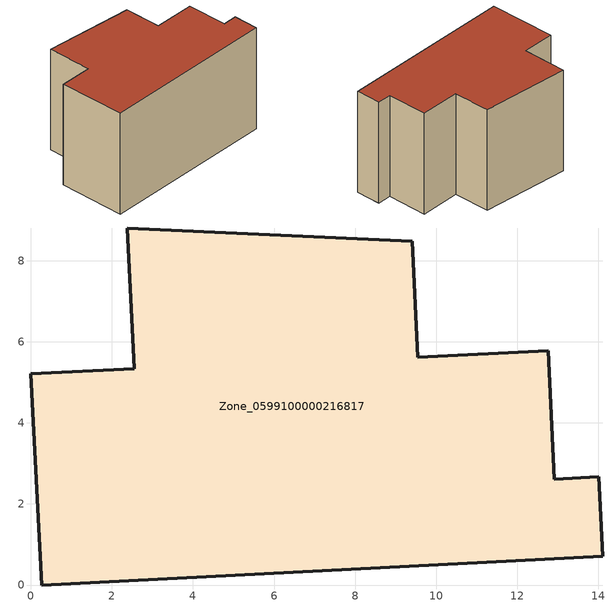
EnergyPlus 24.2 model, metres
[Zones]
Zone_0599100000216817
 floor ground (C_G): 0,5.21 2.55,5.34 2.37,8.81 9.41,8.49 9.55,5.63 12.77,5.79 12.92,2.61 14.02,2.68 14.11,0.71 0.26,0 z0
 wall outside (C_F): 0.26,0 14.11,0.71 14.02,2.68 12.92,2.61 12.77,5.79 9.55,5.63 9.41,8.49 2.37,8.81 2.55,5.34 0,5.21 0.26,0 z0:8.32
 roof outside (C_R): 2.55,5.34 0,5.21 0.26,0 14.11,0.71 14.02,2.68 12.92,2.61 12.77,5.79 9.55,5.63 9.41,8.49 2.37,8.81 z8.32
[BUILDING]
Pand.0599100000216817: North Axis=0; Terrain=City; Loads Convergence Tolerance Value=0.04; Temperature Convergence Tolerance Value=0.4; Solar Distribution=FullExterior; Maximum Number of Warmup Days=25; Minimum Number of Warmup Days=1
[Site:Location]
Rotterdam.The.Hague.AP_ZH_NLD Design_Conditions: Latitude=51.96; Longitude=4.45; Time Zone=1; Elevation=-4.5
[SITE:GROUNDTEMPERATURE:BUILDINGSURFACE]
18, 18, 18, 18, 18, 18, 18, 18, 18, 18, 18, 18
[MATERIAL] Thermal Absorptance=0.9; Solar Absorptance=0.7; Visible Absorptance=0.7
Name | Roughness | Thickness | Conductivity | Density | Specific Heat
G.TC.1946-1964 | MediumSmooth | 0.15 | 1 | 540 | 1210
F.TC.1946-1964 | Rough | 0.3 | 0.857143 | 1920 | 840
R.TC.1946-1964 | MediumRough | 0.2 | 0.235294 | 1500 | 1000
[CONSTRUCTION]
C_G: G.TC.1946-1964
C_F: F.TC.1946-1964
C_R: R.TC.1946-1964
[ZONE]
Zone_0599100000216817: Type=1; Multiplier=1; Ceiling Height=Autocalculate; Volume=Autocalculate; Floor Area=autocalculate; Part of Total Floor Area=Yes
[ZONEINFILTRATION:DESIGNFLOWRATE]
Infil_Zone_0599100000216817: Zone or ZoneList or Space or SpaceList=Zone_0599100000216817; Schedule=AlwaysOn; Design Flow Rate Calculation Method=Flow/Area; Flow Rate per Floor Area=0.003; Constant Term Coefficient=1; Temperature Term Coefficient=0; Velocity Term Coefficient=0; Velocity Squared Term Coefficient=0
[HVACTEMPLATE:ZONE:IDEALLOADSAIRSYSTEM]
Zone_0599100000216817: Maximum Heating Supply Air Temperature=50; Minimum Cooling Supply Air Temperature=13; Maximum Heating Supply Air Humidity Ratio=0.0156; Minimum Cooling Supply Air Humidity Ratio=0.0077; Heating Limit=NoLimit; Cooling Limit=NoLimit; Dehumidification Control Type=ConstantSensibleHeatRatio; Cooling Sensible Heat Ratio=0.7; Dehumidification Setpoint=60; Humidification Control Type=None; Humidification Setpoint=30; Outdoor Air Method=None; Outdoor Air Flow Rate per Person=0.00944; Outdoor Air Flow Rate per Zone Floor Area=0; Outdoor Air Flow Rate per Zone=0; Demand Controlled Ventilation Type=None; Outdoor Air Economizer Type=NoEconomizer; Heat Recovery Type=None; Sensible Heat Recovery Effectiveness=0.7; Latent Heat Recovery Effectiveness=0.65
[ZONECONTROL:THERMOSTAT]
ThermostatControl_Zone_0599100000216817: Zone or ZoneList=Zone_0599100000216817; Control Type Schedule=DualSetpointControlType; Control 1=Thermostat_Zone_0599100000216817; Temperature Difference Between Cutout And Setpoint=0
[THERMOSTATSETPOINT:DUALSETPOINT]
Thermostat_Zone_0599100000216817: Heating Setpoint Temperature Schedule=HeatingSetpoint_Zone_0599100000216817; Cooling Setpoint Temperature Schedule=CoolingSetpoint_Zone_0599100000216817
[SCHEDULE:COMPACT]
HeatingSetpoint_Zone_0599100000216817: Through: 12/31, For: AllDays, Until: 24:00, 21
CoolingSetpoint_Zone_0599100000216817: Through: 12/31, For: AllDays, Until: 24:00, 24
DualSetpointControlType: Through: 12/31, For: AllDays, Until: 24:00, 4
AlwaysOn: Through: 12/31, For: AllDays, Until: 24:00, 1
